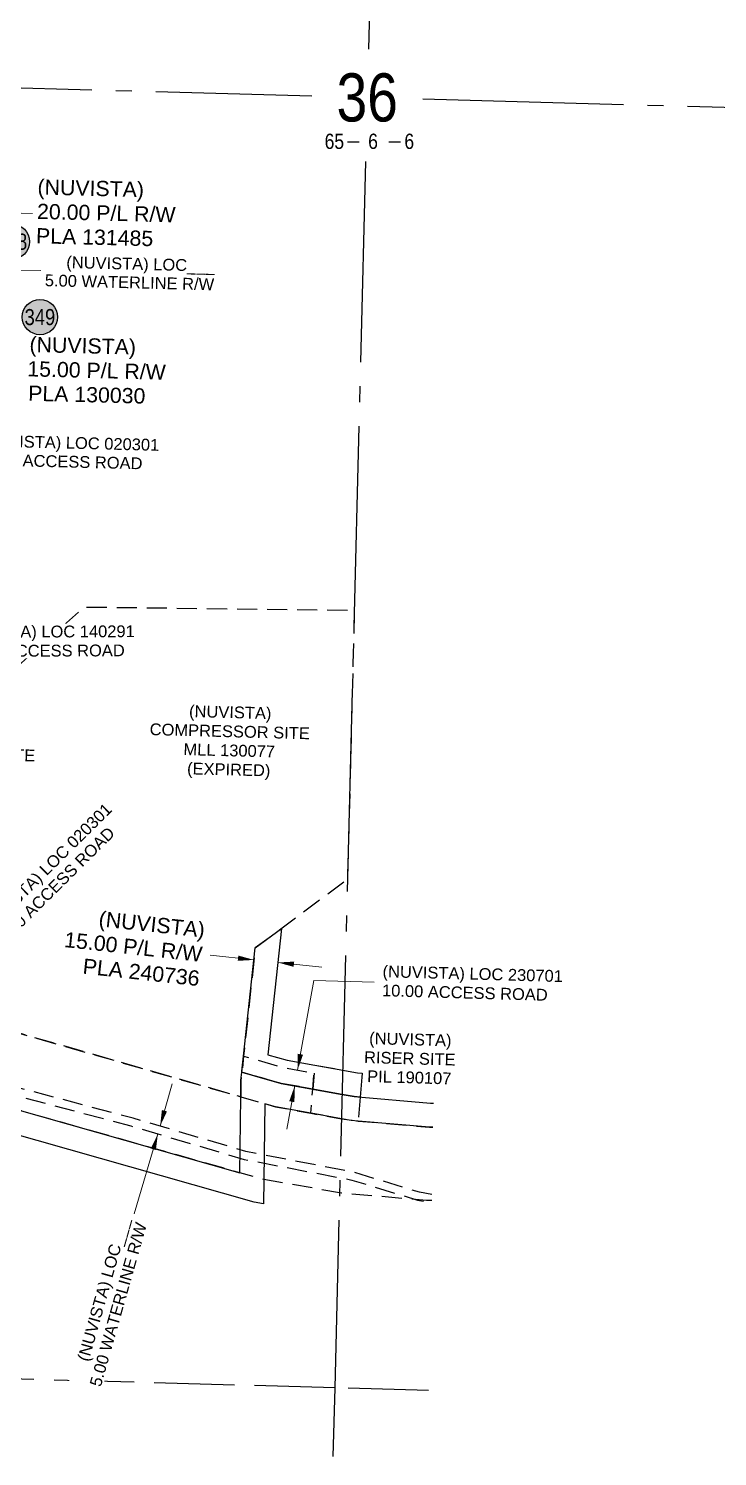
# Model space of a CAD drawing. Extents: x 380192 to 391966, y 6058532 to 6064394.
# Drawn here: x 385771 to 386200, y 6058532 to 6059422 of the extents above; entities that cross this region are included whole.
import ezdxf
from ezdxf.enums import TextEntityAlignment as Align

# ---------------------------------------------------------------- set-up
doc = ezdxf.new("R2010")
doc.units = 0
doc.header["$LTSCALE"] = 5
for name, pattern in [('foc-ACCESSROAD', [3.75, 2.5, -1.25]), ('foc-QUARTERLINE', [33, 25, -3, 2, -3]), ('foc-UNSURVEYED', [12.5, 10, -2.5])]:
    doc.linetypes.add(name, pattern=pattern)
for name, color, linetype in [('10', 1, 'Continuous'), ('9', 3, 'Continuous'), ('AS-UNDERLAY-H', 141, 'Continuous'), ('C-AR', 13, 'foc-ACCESSROAD'), ('C-RW', 13, 'Continuous'), ('C-WS', 13, 'foc-ACCESSROAD'), ('CG-NOTES', 7, 'Continuous'), ('F-AR', 190, 'foc-ACCESSROAD'), ('L-QSEC', 8, 'foc-QUARTERLINE'), ('L-SECLBL', 7, 'Continuous'), ('L-USEC', 7, 'foc-UNSURVEYED')]:
    doc.layers.add(name, color=color, linetype=linetype)
for name, color, linetype, lineweight in [('C-AR-T', 13, 'Continuous', 9), ('C-RW-T', 13, 'Continuous', 9), ('C-WS-T', 13, 'Continuous', 9), ('F-AR-T', 190, 'Continuous', 9)]:
    doc.layers.add(name, color=color, linetype=linetype, lineweight=lineweight)
doc.styles.add('80CG', font='ARIALN.TTF', dxfattribs={"height": 10})
doc.styles.add('80L', font='ARIALN.TTF', dxfattribs={"height": 10})
doc.styles.add('A60', font='arial.ttf', dxfattribs={"height": 7.35})
doc.styles.add('A80', font='arial.ttf', dxfattribs={"height": 9.5})
doc.styles.add('SIMPLEX', font='ARIALN.TTF')
doc.dimstyles.new('Compass 5 000', dxfattribs={"dimscale": 5, "dimtxt": 9, "dimasz": 2, "dimexe": 0.2, "dimexo": 0.0625, "dimgap": 0.5, "dimtad": 0, "dimtih": 1, "dimtoh": 1, "dimzin": 0, "dimdsep": 46, "dimtxsty": '80CG', "dimcen": 0.1, "dimse1": 1, "dimse2": 1, "dimclrd": 256, "dimclrt": 256, "dimaunit": 1, "dimadec": 4, "dimazin": 0, "dimtfac": 0.06, "dimtofl": 0, "dimtmove": 0, "dimatfit": 1, "dimfxl": 0.2, "dimtolj": 1, "dimtzin": 0, "dimlwd": -1, "dimarcsym": 0})

# ---------------------------------------------------------------- blocks, each defined once
blk = doc.blocks.new('L-SECLBL')
at = {"layer": '9', "color": 7}
for p, q in [((-5.08, -27.83), (-12.29, -27.83)), ((20.7, -27.83), (13.5, -27.83))]:
    blk.add_line(p, q, dxfattribs=at)
at = {"layer": '10', "color": 2, "style": 'SIMPLEX'}
blk.add_attdef('SEC', text='', height=30, dxfattribs=at).set_placement((0, 0), align=Align.MIDDLE)
at = {"layer": '10', "color": 5, "style": '80L'}
blk.add_attdef('TWP', text='', height=9.5, dxfattribs=at).set_placement((-14.43, -27.37), align=Align.MIDDLE_RIGHT)
blk.add_attdef('RGE', text='', height=9.5, dxfattribs=at).set_placement((3.62, -27.37), align=Align.MIDDLE_CENTER)
blk.add_attdef('MER', text='', height=9.5, dxfattribs=at).set_placement((23.17, -27.37), align=Align.MIDDLE_LEFT)
blk = doc.blocks.new('Photo_Location')
at = {"layer": 'AS-UNDERLAY-H'}
h = blk.add_hatch(color=256, dxfattribs=at)
h.dxf.hatch_style = 1
edge = h.paths.add_edge_path()
edge.add_arc((0, 0), 11, 0, 360)
at = {"layer": 'CG-NOTES', "color": 182}
blk.add_circle((0, 0), 11, dxfattribs=at)
at = {"color": 182, "style": '80L'}
blk.add_attdef('#', text='', height=10, dxfattribs=at).set_placement((0, 0), align=Align.MIDDLE_CENTER)

msp = doc.modelspace()

# ---------------------------------------------------------------- linework, layer by layer
at = {"layer": 'C-AR', "flags": 128}
for points in [[(386021.95, 6058695.09), (386014.26, 6058696.48), (385973.3, 6058708.98), (385906.1, 6058721.87), (385835.74, 6058742.67), (385740.19, 6058767.99), (385618.26, 6058806.38), (385541.61, 6058828.73), (385249.07, 6058918), (385109.69, 6058959.58)], [(385527.36, 6058548.56), (385507.95, 6058634.85), (385475.38, 6058785.11), (385472.72, 6058807.88), (385467.78, 6058838.94), (385467.41, 6058846.15), (385540.18, 6058823.94), (385616.81, 6058801.6), (385738.8, 6058763.19), (385834.39, 6058737.85), (385904.92, 6058717), (385972.1, 6058704.12), (386013.08, 6058691.61), (386021.86, 6058690.02)]]:
    msp.add_lwpolyline(points, dxfattribs=at)
msp.add_lwpolyline([(385948.61, 6058770.77), (385947.76, 6058760.76), (385927.99, 6058764.33), (385919.31, 6058766.79), (385917.58, 6058767.28), (385903.57, 6058771.24), (385904.66, 6058781.32), (385912.23, 6058779.2), (385930.24, 6058774.08), (385948.61, 6058770.77)], close=True, dxfattribs=at)
at = {"layer": 'C-AR-T', "flags": 128}
msp.add_lwpolyline([(385948.36, 6058828.42), (385986.12, 6058827.38)], dxfattribs=at)
at = {"layer": 'C-RW', "flags": 128}
msp.add_lwpolyline([(385978.58, 6058770.69), (385977.32, 6058755.78), (385973.63, 6058756.09), (385966.06, 6058757.46), (385947.76, 6058760.76), (385927.99, 6058764.33), (385919.31, 6058766.79), (385917.58, 6058767.27), (385903.57, 6058771.24), (385904.66, 6058781.32), (385911.94, 6058848.71), (385928.38, 6058860.93), (385919.85, 6058782.2), (385931.83, 6058778.8), (385949.03, 6058775.73), (385966.44, 6058772.59), (385975.58, 6058770.94), (385978.58, 6058770.69)], close=True, dxfattribs=at)
for points in [[(385570.99, 6058546.87), (385568.58, 6058558.32), (385562.47, 6058585.59), (385520.79, 6058771.77), (385555.68, 6058810.21), (385585.99, 6058801.08), (385741.96, 6058754.01), (385902.37, 6058708.66), (385902.87, 6058755.97), (385903, 6058766.25), (385903.57, 6058771.24), (385919.31, 6058766.78), (385927.99, 6058764.33), (385966.06, 6058757.46), (385973.63, 6058756.09), (386021.15, 6058752.08), (386022.95, 6058752.08)], [(386022.69, 6058737.09), (386020.54, 6058737.09), (385976.05, 6058740.88), (385971.68, 6058741.25), (385965.68, 6058742.29), (385946.48, 6058745.77), (385924.59, 6058749.73), (385917.83, 6058751.67), (385917.32, 6058704.5), (385917.15, 6058689.37), (385911.32, 6058690.4), (385737.78, 6058739.62), (385565.63, 6058791.48), (385542.54, 6058766.03), (385583.08, 6058585.03), (385588.12, 6058562.55), (385591.58, 6058546.08)]]:
    msp.add_lwpolyline(points, dxfattribs=at)
at = {"layer": 'C-WS', "flags": 128}
for points in [[(385903, 6058766.23), (385902.87, 6058755.97), (385753.5, 6058798.88), (385738.82, 6058813.69), (385644.83, 6058908.5), (385625.09, 6058928.41), (385625.84, 6058988.46), (385625.84, 6058988.46), (385635.66, 6058988.34), (385640.71, 6058988.28), (385645.82, 6058988.22), (385660.71, 6058988.03), (385670.82, 6058987.91), (385680.71, 6058987.79), (385680.78, 6058990.29), (385724.75, 6058989.59), (385739.84, 6059002.95), (385805.51, 6059061.21), (385973.67, 6059059.15), (385969.44, 6058891.46), (385911.94, 6058848.71), (385904.66, 6058781.32), (385903.57, 6058771.24), (385903, 6058766.23)], [(385977.32, 6058755.78), (385976.05, 6058740.88), (385971.68, 6058741.25), (385965.68, 6058742.29), (385946.48, 6058745.77), (385947.76, 6058760.76), (385949.03, 6058775.73), (385966.44, 6058772.59), (385975.58, 6058770.94), (385978.58, 6058770.69), (385977.32, 6058755.78)]]:
    msp.add_lwpolyline(points, close=True, dxfattribs=at)
at = {"layer": 'F-AR', "flags": 128}
for points in [[(385110.42, 6058989.26), (385138.74, 6058982.34), (385149.35, 6058979.23), (385179.3, 6058970.46), (385288.29, 6058938.52), (385462.07, 6058886.13), (385482.64, 6058879.93), (385563.17, 6058855.69), (385589.67, 6058847.71), (385599.26, 6058844.83), (385713.74, 6058810.59), (385717.95, 6058809.33), (385724.13, 6058807.48), (385733.76, 6058804.6), (385737.87, 6058803.37), (385753.5, 6058798.88), (385902.87, 6058755.97), (385917.83, 6058751.67), (385924.59, 6058749.73), (385946.48, 6058745.77), (385965.68, 6058742.29), (385971.68, 6058741.25), (385976.05, 6058740.88), (386020.54, 6058737.09), (386022.69, 6058737.09)], [(386021.88, 6058691.37), (386018.66, 6058691.36), (385965.68, 6058695.89), (385964.51, 6058696.1), (385917.32, 6058704.5), (385916.67, 6058704.61), (385902.37, 6058708.66), (385741.96, 6058754.01), (385585.99, 6058801.08), (385555.66, 6058810.22), (385529.17, 6058818.2), (385491.36, 6058829.59), (385476.01, 6058834.21), (385470.85, 6058835.77), (385465.75, 6058837.31), (385464.37, 6058837.72), (385369.01, 6058866.46), (385365.39, 6058867.54), (385275.27, 6058894.7), (385244.51, 6058903.72), (385178.1, 6058923.17), (385148.15, 6058931.95), (385126.87, 6058938.19), (385109.26, 6058942.49)]]:
    msp.add_lwpolyline(points, dxfattribs=at)
at = {"layer": 'L-QSEC'}
for p, q in [((386001.99, 6060182.87), (385982.47, 6059408.75)), ((385190.22, 6059400.59), (385947.24, 6059379.72)), ((386016.47, 6059377.81), (386783.27, 6059356.66)), ((385980.71, 6059338.8), (385961.45, 6058574.65)), ((385961.45, 6058574.65), (385960.37, 6058531.86))]:
    msp.add_line(p, q, dxfattribs=at)
at = {"layer": 'L-USEC'}
for p, q in [((385961.45, 6058574.65), (385169.81, 6058596.4)), ((386019.8, 6058573.05), (385961.45, 6058574.65))]:
    msp.add_line(p, q, dxfattribs=at)

# ---------------------------------------------------------------- block references
for p, values in [((385760.28, 6059288.85), {'#': '348'}), ((385777.71, 6059241.88), {'#': '349'})]:
    msp.add_blockref('Photo_Location', p).add_auto_attribs(values)
at = {"layer": 'L-SECLBL'}
msp.add_blockref('L-SECLBL', (385981.72, 6059378.77), dxfattribs=at).add_auto_attribs({'SEC': '36', 'TWP': '65', 'RGE': '6', 'MER': '6'})

# ---------------------------------------------------------------- texts
at = {"layer": 'C-AR-T', "style": 'A60'}
for s, p in [('(NUVISTA) LOC 020301', (385852.09, 6059162.17)), ('20.00 ACCESS ROAD', (385841.65, 6059150.66))]:
    msp.add_text(s, height=7.35, rotation=358.57778, dxfattribs=at).set_placement(p, align=Align.MIDDLE_RIGHT)
for s, rotation, p in [('(NUVISTA) LOC 020301', 44.75256, (385740.81, 6058857.84)), ('20.00 ACCESS ROAD', 44.75256, (385749.09, 6058849.49)), ('(NUVISTA) LOC 230701', 358.42622, (385991.29, 6058834.22)), ('10.00 ACCESS ROAD', 358.42622, (385990.97, 6058822.33))]:
    msp.add_text(s, height=7.35, rotation=rotation, dxfattribs=at).set_placement(p, align=Align.MIDDLE_LEFT)
at = {"layer": 'C-RW-T', "style": 'A80'}
for s, rotation, p in [('(NUVISTA)', 358.54829, (385842.58, 6059321.33)), ('20.00 P/L R/W', 358.54829, (385862.22, 6059305.62)), ('PLA 131485', 358.54829, (385848.34, 6059290.77)), ('(NUVISTA)', 358.55181, (385837.59, 6059223.2)), ('15.00 P/L R/W', 358.55181, (385856.17, 6059207.53)), ('PLA 130030', 358.55181, (385843.46, 6059192.65)), ('(NUVISTA)', 353.81947, (385880.47, 6058859.89)), ('15.00 P/L R/W', 353.81947, (385878.83, 6058844.77)), ('PLA 240736', 353.81947, (385877.19, 6058829.66))]:
    msp.add_text(s, height=9.5, rotation=rotation, dxfattribs=at).set_placement(p, align=Align.MIDDLE_RIGHT)
at = {"layer": 'C-WS-T', "style": 'A60'}
for s, rotation, p in [('(NUVISTA)', 358.4993, (385896.26, 6058991.98)), ('COMPRESSOR SITE', 358.4993, (385895.95, 6058980.08)), ('MLL 130077', 358.4993, (385895.64, 6058968.19)), ('(EXPIRED)', 358.4993, (385895.32, 6058956.29)), ('(NUVISTA)', 358.41995, (386008.5, 6058788.12)), ('RISER SITE', 358.41995, (386008.17, 6058776.22)), ('PIL 190107', 358.42, (386007.84, 6058764.42))]:
    msp.add_text(s, height=7.35, rotation=rotation, dxfattribs=at).set_placement(p, align=Align.CENTER)
msp.add_text('RISER SITE', height=7.35, rotation=358.4993, dxfattribs=at).set_placement((385717.78, 6058970.12), align=Align.MIDDLE_LEFT)

# ---------------------------------------------------------------- leaders
at = {"layer": 'C-AR-T'}
for points in [[(385623.64, 6059273.22), (385778.37, 6059270.81)], [(385938.29, 6058772.63), (385948.36, 6058828.42)], [(385852.62, 6058737.68), (385860.1, 6058764.14)], [(385936.51, 6058762.79), (385931.63, 6058735.73)], [(385851.26, 6058732.87), (385836.47, 6058683.04)]]:
    msp.add_leader(points, dimstyle='Compass 5 000', override={"dimtxsty": '80CG'}, dxfattribs=at)
at = {"layer": 'C-RW-T'}
for points in [[(385589.59, 6059311.6), (385773.16, 6059306.47)], [(385911.14, 6058841.28), (385883.8, 6058844.24)], [(385926.08, 6058839.67), (385953.42, 6058836.71)]]:
    msp.add_leader(points, dimstyle='Compass 5 000', override={"dimtxsty": '80CG'}, dxfattribs=at)

# ---------------------------------------------------------------- next in the draw order: texts
at = {"layer": 'C-AR-T', "char_height": 7.35, "width": 105.5104, "line_spacing_factor": 0.948, "style": 'A60', "bg_fill": 3, "box_fill_scale": 1.15, "bg_fill_color": 256, "bg_fill_true_color": 256, "bg_fill_transparency": 0}
for s, insert, attachment_point, rotation in [('(NUVISTA) LOC___\\P5.00 WATERLINE R/W', (385886.69, 6059277.52), 3, 358.59644), ('\\pi13.58025;(NUVISTA) LOC___\\P\\pi0.49966;5.00 WATERLINE R/W', (385797.25, 6058579.49), 1, 74.16538)]:
    msp.add_mtext(s, dxfattribs=dict(at, insert=insert, attachment_point=attachment_point, rotation=rotation))
at = {"layer": 'F-AR-T', "insert": (385727.25, 6059049.37), "char_height": 7.35, "width": 110.2346, "attachment_point": 1, "rotation": 0.21232, "line_spacing_factor": 0.971429, "style": 'A60', "bg_fill": 3, "box_fill_scale": 1.15, "bg_fill_color": 256, "bg_fill_true_color": 256, "bg_fill_transparency": 0}
msp.add_mtext('(KEYERA) LOC 140291 20.00 ACCESS ROAD', dxfattribs=at)

doc.saveas('drawing.dxf')
